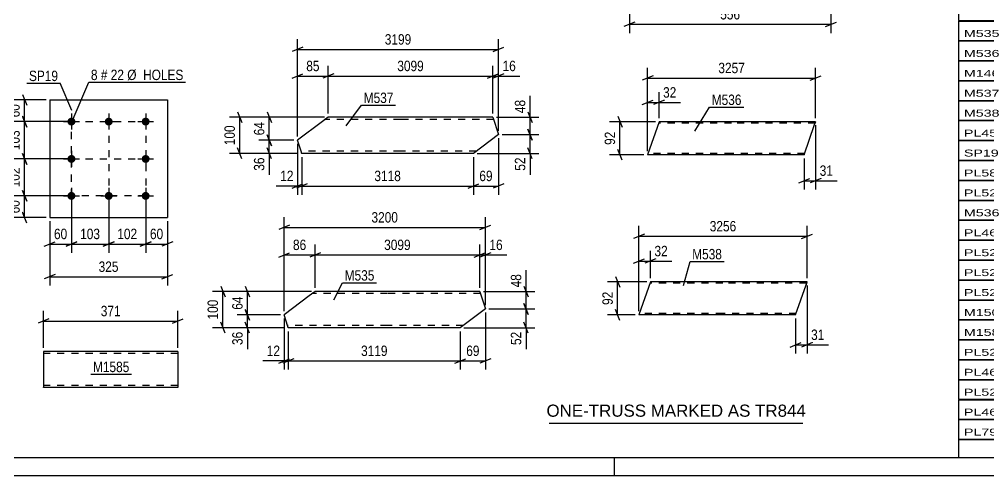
# Model space of a CAD drawing. Header units: millimetres. Extents: x 0 to 841, y 0 to 594.
# Drawn here: x 256.7 to 524.3, y 0 to 125.9 of the extents above; entities that cross this region are included whole.
import ezdxf

# ---------------------------------------------------------------- set-up
doc = ezdxf.new("R2010")
doc.units = ezdxf.units.MM
doc.linetypes.add('DXK_LINE_DOT2', pattern=[3.9198, 1.9599, -1.9599])
doc.styles.add('Arial', font='arial.ttf', dxfattribs={"height": 0.2})
doc.styles.add('Arial Narrow', font='ARIALN.TTF', dxfattribs={"height": 0.2})

# ---------------------------------------------------------------- blocks, each defined once
blk = doc.blocks.new('Unknown-570349097-1114 - 28277')
at = {"color": 5, "linetype": 'Continuous'}
for p, q in [((5, 5), (836, 5)), ((421, 0), (421, 5)), ((0, 0), (841, 0))]:
    blk.add_line(p, q, dxfattribs=at)
blk = doc.blocks.new('Part-570349097-27852 - 27851')
at = {"color": 2, "linetype": 'Continuous'}
for p, q in [((336.75, 49.61), (329.79, 44.38)), ((338.35, 50.81), (336.75, 49.61)), ((358.35, 50.81), (338.35, 50.81)), ((383.81, 50.81), (358.45, 50.81)), ((383.81, 50.81), (383.84, 50.72)), ((383.84, 50.72), (385.36, 46)), ((385.36, 46), (378.45, 40.81)), ((330.83, 41.16), (329.79, 44.38)), ((330.91, 40.9), (330.83, 41.16)), ((330.94, 40.81), (330.91, 40.9)), ((358.35, 40.81), (330.94, 40.81)), ((378.45, 40.81), (358.45, 40.81))]:
    blk.add_line(p, q, dxfattribs=at)
at = {"color": 7, "linetype": 'DXK_LINE_DOT2'}
for p, q in [((338.35, 50.81), (337.36, 50.07)), ((358.35, 50.21), (337.55, 50.21)), ((384, 50.21), (358.45, 50.21)), ((330.73, 41.46), (330.7, 41.55)), ((358.35, 41.41), (330.75, 41.41)), ((379.25, 41.41), (358.45, 41.41))]:
    blk.add_line(p, q, dxfattribs=at)
blk = doc.blocks.new('Part-570349097-27886 - 27885')
at = {"color": 2, "linetype": 'Continuous'}
for p, q in [((430.92, 53.49), (427.77, 44.34)), ((450.92, 53.49), (430.92, 53.49)), ((474.17, 53.49), (451.02, 53.49)), ((471.02, 44.34), (473.9, 52.69)), ((474.15, 53.43), (473.9, 52.69)), ((474.17, 53.49), (474.15, 53.43)), ((450.92, 44.34), (427.77, 44.34)), ((471.02, 44.34), (451.02, 44.34))]:
    blk.add_line(p, q, dxfattribs=at)
at = {"color": 7, "linetype": 'DXK_LINE_DOT2'}
for p, q in [((450.92, 53.09), (430.78, 53.09)), ((474.03, 53.09), (451.02, 53.09)), ((473.9, 52.69), (474.09, 53.26)), ((450.92, 44.74), (427.91, 44.74)), ((471.16, 44.74), (451.02, 44.74)), ((471.04, 44.41), (471.02, 44.34))]:
    blk.add_line(p, q, dxfattribs=at)
blk = doc.blocks.new('Part-570349097-23004 - 23003')
at = {"color": 2, "linetype": 'Continuous'}
for p, q in [((265.07, 103.69), (265.07, 71.19)), ((265.07, 103.69), (297.57, 103.69)), ((297.57, 103.69), (297.57, 71.19)), ((265.07, 71.19), (297.57, 71.19))]:
    blk.add_line(p, q, dxfattribs=at)
blk = doc.blocks.new('Bolt-570349097-23005 - 23003')
at = {"linetype": 'Continuous'}
for points in [[(271.07, 98.79, -1), (271.07, 96.59, -1)], [(281.37, 98.79, -1), (281.37, 96.59, -1)], [(291.57, 98.79, -1), (291.57, 96.59, -1)], [(271.07, 88.49, -1), (271.07, 86.29, -1)], [(291.57, 88.49, -1), (291.57, 86.29, -1)], [(271.07, 78.29, -1), (271.07, 76.09, -1)], [(281.37, 78.29, -1), (281.37, 76.09, -1)], [(291.57, 78.29, -1), (291.57, 76.09, -1)]]:
    blk.add_hatch(color=1, dxfattribs=at).paths.add_polyline_path(points)
at = {"color": 1, "linetype": 'Continuous'}
for p, q in [((271.07, 99.89), (271.07, 95.49)), ((281.37, 99.89), (281.37, 95.49)), ((291.57, 99.89), (291.57, 95.49)), ((268.87, 97.69), (273.27, 97.69)), ((279.17, 97.69), (283.57, 97.69)), ((289.37, 97.69), (293.77, 97.69)), ((271.07, 89.59), (271.07, 85.19)), ((291.57, 89.59), (291.57, 85.19)), ((268.87, 87.39), (273.27, 87.39)), ((289.37, 87.39), (293.77, 87.39)), ((271.07, 79.39), (271.07, 74.99)), ((281.37, 79.39), (281.37, 74.99)), ((291.57, 79.39), (291.57, 74.99)), ((268.87, 77.19), (273.27, 77.19)), ((279.17, 77.19), (283.57, 77.19)), ((289.37, 77.19), (293.77, 77.19))]:
    blk.add_line(p, q, dxfattribs=at)
blk = doc.blocks.new('Part-570349097-23132 - 23131')
at = {"color": 2, "linetype": 'Continuous'}
for p, q in [((300.46, 34.27), (263.37, 34.27)), ((263.37, 34.27), (263.37, 24.36)), ((300.46, 34.27), (300.46, 24.27)), ((263.37, 24.27), (263.37, 24.36)), ((300.46, 24.27), (263.37, 24.27))]:
    blk.add_line(p, q, dxfattribs=at)
at = {"color": 7, "linetype": 'DXK_LINE_DOT2'}
for p, q in [((300.46, 33.67), (263.37, 33.67)), ((300.46, 34.17), (300.46, 34.27)), ((263.37, 24.87), (263.37, 24.91)), ((300.46, 24.87), (263.37, 24.87)), ((300.46, 24.87), (300.46, 24.91))]:
    blk.add_line(p, q, dxfattribs=at)
blk = doc.blocks.new('Part-570349097-27225 - 27224')
at = {"color": 2, "linetype": 'Continuous'}
for p, q in [((340.38, 97.71), (333.5, 92.54)), ((341.98, 98.91), (340.38, 97.71)), ((361.98, 98.91), (341.98, 98.91)), ((387.44, 98.91), (362.08, 98.91)), ((387.44, 98.91), (388.99, 94.1)), ((388.99, 94.1), (382.08, 88.91)), ((334.56, 89.26), (333.5, 92.54)), ((334.64, 89), (334.56, 89.26)), ((334.67, 88.91), (334.64, 89)), ((361.98, 88.91), (334.67, 88.91)), ((382.08, 88.91), (362.08, 88.91))]:
    blk.add_line(p, q, dxfattribs=at)
at = {"color": 7, "linetype": 'DXK_LINE_DOT2'}
for p, q in [((341.98, 98.91), (340.99, 98.17)), ((361.98, 98.31), (341.18, 98.31)), ((387.63, 98.31), (362.08, 98.31)), ((334.46, 89.55), (334.43, 89.65)), ((361.98, 89.51), (334.48, 89.51)), ((382.88, 89.51), (362.08, 89.51))]:
    blk.add_line(p, q, dxfattribs=at)
blk = doc.blocks.new('Part-570349097-27259 - 27258')
at = {"color": 2, "linetype": 'Continuous'}
for p, q in [((433.31, 97.67), (430.16, 88.52)), ((453.31, 97.67), (433.31, 97.67)), ((476.56, 97.67), (453.41, 97.67)), ((473.41, 88.52), (476.28, 96.87)), ((476.53, 97.61), (476.28, 96.87)), ((476.56, 97.67), (476.53, 97.61)), ((453.31, 88.52), (430.16, 88.52)), ((473.41, 88.52), (453.41, 88.52))]:
    blk.add_line(p, q, dxfattribs=at)
at = {"color": 7, "linetype": 'DXK_LINE_DOT2'}
for p, q in [((453.31, 97.27), (433.17, 97.27)), ((476.42, 97.27), (453.41, 97.27)), ((476.28, 96.87), (476.47, 97.43)), ((453.31, 88.92), (430.29, 88.92)), ((473.54, 88.92), (453.41, 88.92)), ((473.43, 88.58), (473.41, 88.52))]:
    blk.add_line(p, q, dxfattribs=at)
blk = doc.blocks.new('Rectangle-570349097-27171 - 23003')
at = {"color": 1, "linetype": 'DXK_LINE_DOT2'}
blk.add_lwpolyline([(271.07, 97.69), (291.57, 97.69), (291.57, 77.19), (271.07, 77.19), (271.07, 97.69)], close=True, dxfattribs=at)
blk = doc.blocks.new('Line-570349097-27181 - 23003')
at = {"color": 1, "linetype": 'DXK_LINE_DOT2'}
blk.add_line((281.37, 97.69), (281.37, 77.19), dxfattribs=at)
blk = doc.blocks.new('Line-570349097-27188 - 23003')
at = {"color": 1, "linetype": 'DXK_LINE_DOT2'}
blk.add_line((271.07, 87.39), (291.57, 87.39), dxfattribs=at)
blk = doc.blocks.new('StraightDimension-570349097-27973 - 27851')
at = {"color": 7, "linetype": 'Continuous'}
for p, q in [((385.36, 45), (385.36, 29.26)), ((378.45, 39.81), (378.45, 29.26)), ((376.95, 31.06), (379.95, 32.26)), ((386.86, 32.26), (383.86, 31.06)), ((378.45, 31.66), (385.36, 31.66))]:
    blk.add_line(p, q, dxfattribs=at)
at = {"color": 0}
blk.add_wipeout([(384.33, 32.41), (384.33, 36.61), (379.48, 36.61), (379.48, 32.41)], dxfattribs=at)
at = {"color": 3, "style": 'Arial Narrow'}
blk.add_text('69', height=2.863, dxfattribs=at).set_placement((380.08, 33.01))
blk = doc.blocks.new('StraightDimension-570349097-27892 - 27851')
at = {"color": 7, "linetype": 'Continuous'}
for p, q in [((329.79, 45.38), (329.79, 71.34)), ((385.36, 47), (385.36, 71.34)), ((331.29, 69.09), (328.29, 67.89)), ((329.79, 68.49), (385.36, 68.49)), ((383.86, 67.89), (386.86, 69.09))]:
    blk.add_line(p, q, dxfattribs=at)
at = {"color": 0}
blk.add_wipeout([(361.83, 69.24), (361.83, 73.44), (353.32, 73.44), (353.32, 69.24)], dxfattribs=at)
at = {"color": 3, "style": 'Arial Narrow'}
blk.add_text('3200', height=2.863, dxfattribs=at).set_placement((353.92, 69.84))
blk = doc.blocks.new('StraightDimension-570349097-28033 - 27851')
at = {"color": 7, "linetype": 'Continuous'}
for p, q in [((319.08, 45.88), (320.28, 42.88)), ((328.79, 44.38), (316.83, 44.38)), ((319.68, 40.81), (319.68, 44.38)), ((329.94, 40.81), (316.83, 40.81)), ((320.28, 39.31), (319.08, 42.31))]:
    blk.add_line(p, q, dxfattribs=at)
at = {"color": 0}
blk.add_wipeout([(318.93, 40.29), (314.73, 40.29), (314.73, 35.43), (318.93, 35.43)], dxfattribs=at)
at = {"color": 7, "linetype": 'Continuous'}
blk.add_line((319.68, 40.81), (319.68, 34.91), dxfattribs=at)
blk.add_line((319.68, 40.81), (319.68, 34.91), dxfattribs=at)
at = {"color": 3, "style": 'Arial Narrow'}
blk.add_text('36', height=2.863, rotation=90.0002, dxfattribs=at).set_placement((318.33, 36.03))
blk = doc.blocks.new('StraightDimension-570349097-27905 - 27851')
at = {"color": 7, "linetype": 'Continuous'}
for p, q in [((329.79, 45.38), (329.79, 63.75)), ((338.35, 51.81), (338.35, 63.75)), ((328.29, 60.3), (331.29, 61.5)), ((329.79, 60.9), (338.35, 60.9)), ((339.85, 61.5), (336.85, 60.3))]:
    blk.add_line(p, q, dxfattribs=at)
at = {"color": 0}
blk.add_wipeout([(336.5, 61.65), (336.5, 65.85), (331.64, 65.85), (331.64, 61.65)], dxfattribs=at)
at = {"color": 3, "style": 'Arial Narrow'}
blk.add_text('86', height=2.863, dxfattribs=at).set_placement((332.24, 62.25))
blk = doc.blocks.new('StraightDimension-570349097-28032 - 27851')
at = {"color": 7, "linetype": 'Continuous'}
for p, q in [((319.08, 52.31), (320.28, 49.31)), ((337.35, 50.81), (316.83, 50.81)), ((319.68, 44.38), (319.68, 50.81)), ((320.28, 42.88), (319.08, 45.88)), ((328.79, 44.38), (316.83, 44.38))]:
    blk.add_line(p, q, dxfattribs=at)
at = {"color": 0}
blk.add_wipeout([(318.93, 50.03), (314.73, 50.03), (314.73, 45.17), (318.93, 45.17)], dxfattribs=at)
at = {"color": 3, "style": 'Arial Narrow'}
blk.add_text('64', height=2.863, rotation=90.0002, dxfattribs=at).set_placement((318.33, 45.77))
blk = doc.blocks.new('StraightDimension-570349097-27904 - 27851')
at = {"color": 7, "linetype": 'Continuous'}
for p, q in [((338.35, 51.81), (338.35, 63.75)), ((383.81, 51.81), (383.81, 63.75)), ((339.85, 61.5), (336.85, 60.3)), ((338.35, 60.9), (383.81, 60.9)), ((382.31, 60.3), (385.31, 61.5))]:
    blk.add_line(p, q, dxfattribs=at)
at = {"color": 0}
blk.add_wipeout([(365.34, 61.65), (365.34, 65.85), (356.82, 65.85), (356.82, 61.65)], dxfattribs=at)
at = {"color": 3, "style": 'Arial Narrow'}
blk.add_text('3099', height=2.863, dxfattribs=at).set_placement((357.42, 62.25))
blk = doc.blocks.new('StraightDimension-570349097-27903 - 27851')
at = {"color": 7, "linetype": 'Continuous'}
for p, q in [((383.81, 51.81), (383.81, 63.75)), ((385.36, 47), (385.36, 63.75)), ((382.31, 60.3), (385.31, 61.5)), ((383.81, 60.9), (385.36, 60.9)), ((386.86, 61.5), (383.86, 60.3))]:
    blk.add_line(p, q, dxfattribs=at)
at = {"color": 0}
blk.add_wipeout([(390.74, 61.65), (390.74, 65.85), (385.89, 65.85), (385.89, 61.65)], dxfattribs=at)
at = {"color": 7, "linetype": 'Continuous'}
blk.add_line((385.36, 60.9), (391.27, 60.9), dxfattribs=at)
blk.add_line((385.36, 60.9), (391.27, 60.9), dxfattribs=at)
at = {"color": 3, "style": 'Arial Narrow'}
blk.add_text('16', height=2.863, dxfattribs=at).set_placement((386.49, 62.25))
blk = doc.blocks.new('StraightDimension-570349097-27974 - 27851')
at = {"color": 7, "linetype": 'Continuous'}
for p, q in [((330.94, 39.81), (330.94, 29.26)), ((378.45, 39.81), (378.45, 29.26)), ((332.44, 32.26), (329.44, 31.06)), ((376.95, 31.06), (379.95, 32.26)), ((330.94, 31.66), (378.45, 31.66))]:
    blk.add_line(p, q, dxfattribs=at)
at = {"color": 0}
blk.add_wipeout([(358.95, 32.41), (358.95, 36.61), (350.44, 36.61), (350.44, 32.41)], dxfattribs=at)
at = {"color": 3, "style": 'Arial Narrow'}
blk.add_text('3119', height=2.863, dxfattribs=at).set_placement((351.04, 33.01))
blk = doc.blocks.new('StraightDimension-570349097-27975 - 27851')
at = {"color": 7, "linetype": 'Continuous'}
for p, q in [((329.79, 43.38), (329.79, 29.26)), ((330.94, 39.81), (330.94, 29.26)), ((328.29, 31.06), (331.29, 32.26)), ((332.44, 32.26), (329.44, 31.06)), ((329.79, 31.66), (330.94, 31.66))]:
    blk.add_line(p, q, dxfattribs=at)
at = {"color": 0}
blk.add_wipeout([(329.26, 32.41), (329.26, 36.61), (324.41, 36.61), (324.41, 32.41)], dxfattribs=at)
at = {"color": 7, "linetype": 'Continuous'}
blk.add_line((329.79, 31.66), (323.88, 31.66), dxfattribs=at)
blk.add_line((329.79, 31.66), (323.88, 31.66), dxfattribs=at)
at = {"color": 3, "style": 'Arial Narrow'}
blk.add_text('12', height=2.863, dxfattribs=at).set_placement((325.01, 33.01))
blk = doc.blocks.new('StraightDimension-570349097-28081 - 27851')
at = {"color": 7, "linetype": 'Continuous'}
for p, q in [((396.01, 52.31), (397.21, 49.31)), ((384.81, 50.81), (399.01, 50.81)), ((396.61, 46), (396.61, 50.81)), ((386.36, 46), (399.01, 46)), ((397.21, 44.5), (396.01, 47.5))]:
    blk.add_line(p, q, dxfattribs=at)
at = {"color": 0}
blk.add_wipeout([(395.86, 56.19), (391.66, 56.19), (391.66, 51.34), (395.86, 51.34)], dxfattribs=at)
at = {"color": 7, "linetype": 'Continuous'}
blk.add_line((396.61, 50.81), (396.61, 56.72), dxfattribs=at)
blk.add_line((396.61, 50.81), (396.61, 56.72), dxfattribs=at)
at = {"color": 3, "style": 'Arial Narrow'}
blk.add_text('48', height=2.863, rotation=90.0002, dxfattribs=at).set_placement((395.26, 51.94))
blk = doc.blocks.new('StraightDimension-570349097-28082 - 27851')
at = {"color": 7, "linetype": 'Continuous'}
for p, q in [((386.36, 46), (399.01, 46)), ((396.01, 47.5), (397.21, 44.5)), ((396.61, 40.81), (396.61, 46)), ((379.45, 40.81), (399.01, 40.81)), ((397.21, 39.31), (396.01, 42.31))]:
    blk.add_line(p, q, dxfattribs=at)
at = {"color": 0}
blk.add_wipeout([(395.86, 40.29), (391.66, 40.29), (391.66, 35.43), (395.86, 35.43)], dxfattribs=at)
at = {"color": 7, "linetype": 'Continuous'}
blk.add_line((396.61, 40.81), (396.61, 34.91), dxfattribs=at)
blk.add_line((396.61, 40.81), (396.61, 34.91), dxfattribs=at)
at = {"color": 3, "style": 'Arial Narrow'}
blk.add_text('52', height=2.863, rotation=90.0002, dxfattribs=at).set_placement((395.26, 36.03))
blk = doc.blocks.new('StraightDimension-570349097-28130 - 27851')
at = {"color": 7, "linetype": 'Continuous'}
for p, q in [((312.28, 52.31), (313.48, 49.31)), ((337.35, 50.81), (310.03, 50.81)), ((312.88, 40.81), (312.88, 50.81)), ((329.94, 40.81), (310.03, 40.81)), ((313.48, 39.31), (312.28, 42.31))]:
    blk.add_line(p, q, dxfattribs=at)
at = {"color": 0}
blk.add_wipeout([(312.13, 49.15), (307.93, 49.15), (307.93, 42.47), (312.13, 42.47)], dxfattribs=at)
at = {"color": 3, "style": 'Arial Narrow'}
blk.add_text('100', height=2.863, rotation=90.0002, dxfattribs=at).set_placement((311.53, 43.07))
blk = doc.blocks.new('StraightDimension-570349097-28162 - 27885')
at = {"color": 7, "linetype": 'Continuous'}
for p, q in [((427.77, 45.34), (427.77, 62.04)), ((430.92, 54.49), (430.92, 62.04)), ((426.27, 58.59), (429.27, 59.79)), ((427.77, 59.19), (430.92, 59.19)), ((432.42, 59.79), (429.42, 58.59))]:
    blk.add_line(p, q, dxfattribs=at)
at = {"color": 0}
blk.add_wipeout([(436.3, 59.94), (436.3, 64.14), (431.45, 64.14), (431.45, 59.94)], dxfattribs=at)
at = {"color": 7, "linetype": 'Continuous'}
blk.add_line((430.92, 59.19), (436.83, 59.19), dxfattribs=at)
blk.add_line((430.92, 59.19), (436.83, 59.19), dxfattribs=at)
at = {"color": 3, "style": 'Arial Narrow'}
blk.add_text('32', height=2.863, dxfattribs=at).set_placement((432.05, 60.54))
blk = doc.blocks.new('StraightDimension-570349097-28204 - 27885')
at = {"color": 7, "linetype": 'Continuous'}
for p, q in [((427.77, 45.34), (427.77, 68.9)), ((474.17, 54.49), (474.17, 68.9)), ((429.27, 66.65), (426.27, 65.45)), ((427.77, 66.05), (474.17, 66.05)), ((472.67, 65.45), (475.67, 66.65))]:
    blk.add_line(p, q, dxfattribs=at)
at = {"color": 0}
blk.add_wipeout([(455.23, 66.8), (455.23, 71), (446.72, 71), (446.72, 66.8)], dxfattribs=at)
at = {"color": 3, "style": 'Arial Narrow'}
blk.add_text('3256', height=2.863, dxfattribs=at).set_placement((447.32, 67.4))
blk = doc.blocks.new('StraightDimension-570349097-28215 - 27885')
at = {"color": 7, "linetype": 'Continuous'}
for p, q in [((421.29, 54.99), (422.49, 51.99)), ((429.92, 53.49), (419.04, 53.49)), ((421.89, 44.34), (421.89, 53.49)), ((422.49, 42.84), (421.29, 45.84)), ((426.77, 44.34), (419.04, 44.34))]:
    blk.add_line(p, q, dxfattribs=at)
at = {"color": 0}
blk.add_wipeout([(421.14, 51.35), (416.94, 51.35), (416.94, 46.49), (421.14, 46.49)], dxfattribs=at)
at = {"color": 3, "style": 'Arial Narrow'}
blk.add_text('92', height=2.863, rotation=90.0002, dxfattribs=at).set_placement((420.54, 47.09))
blk = doc.blocks.new('StraightDimension-570349097-28175 - 27885')
at = {"color": 7, "linetype": 'Continuous'}
for p, q in [((474.17, 52.49), (474.17, 33.69)), ((471.02, 43.34), (471.02, 33.69)), ((469.52, 35.49), (472.52, 36.69)), ((471.02, 36.09), (474.17, 36.09)), ((475.67, 36.69), (472.67, 35.49))]:
    blk.add_line(p, q, dxfattribs=at)
at = {"color": 0}
blk.add_wipeout([(479.55, 36.84), (479.55, 41.04), (474.7, 41.04), (474.7, 36.84)], dxfattribs=at)
at = {"color": 7, "linetype": 'Continuous'}
blk.add_line((474.17, 36.09), (480.08, 36.09), dxfattribs=at)
blk.add_line((474.17, 36.09), (480.08, 36.09), dxfattribs=at)
at = {"color": 3, "style": 'Arial Narrow'}
blk.add_text('31', height=2.863, dxfattribs=at).set_placement((475.3, 37.44))
blk = doc.blocks.new('StraightDimension-570349097-23366 - 23003')
at = {"color": 7, "linetype": 'Continuous'}
for p, q in [((250.56, 102.19), (249.36, 105.19)), ((264.07, 103.69), (247.11, 103.69)), ((249.96, 71.19), (249.96, 103.69)), ((249.36, 72.69), (250.56, 69.69)), ((264.07, 71.19), (247.11, 71.19))]:
    blk.add_line(p, q, dxfattribs=at)
at = {"color": 0}
blk.add_wipeout([(249.21, 90.78), (245.01, 90.78), (245.01, 84.1), (249.21, 84.1)], dxfattribs=at)
at = {"color": 3, "style": 'Arial Narrow'}
blk.add_text('325', height=2.863, rotation=90.0002, dxfattribs=at).set_placement((248.61, 84.7))
blk = doc.blocks.new('StraightDimension-570349097-23371 - 23003')
at = {"color": 7, "linetype": 'Continuous'}
for p, q in [((281.37, 76.19), (281.37, 61.51)), ((291.57, 76.19), (291.57, 61.51)), ((279.87, 63.31), (282.87, 64.51)), ((293.07, 64.51), (290.07, 63.31)), ((281.37, 63.91), (291.57, 63.91))]:
    blk.add_line(p, q, dxfattribs=at)
at = {"color": 0}
blk.add_wipeout([(289.82, 64.66), (289.82, 68.86), (283.13, 68.86), (283.13, 64.66)], dxfattribs=at)
at = {"color": 3, "style": 'Arial Narrow'}
blk.add_text('102', height=2.863, dxfattribs=at).set_placement((283.73, 65.26))
blk = doc.blocks.new('StraightDimension-570349097-27144 - 23003')
at = {"color": 7, "linetype": 'Continuous'}
for p, q in [((257.54, 88.89), (258.74, 85.89)), ((270.07, 87.39), (255.29, 87.39)), ((258.14, 77.19), (258.14, 87.39)), ((258.74, 75.69), (257.54, 78.69)), ((270.07, 77.19), (255.29, 77.19))]:
    blk.add_line(p, q, dxfattribs=at)
at = {"color": 0}
blk.add_wipeout([(257.39, 85.63), (253.19, 85.63), (253.19, 78.95), (257.39, 78.95)], dxfattribs=at)
at = {"color": 3, "style": 'Arial Narrow'}
blk.add_text('102', height=2.863, rotation=90.0002, dxfattribs=at).set_placement((256.79, 79.55))
blk = doc.blocks.new('StraightDimension-570349097-23370 - 23003')
at = {"color": 7, "linetype": 'Continuous'}
for p, q in [((291.57, 76.19), (291.57, 61.51)), ((297.57, 70.19), (297.57, 61.51)), ((290.07, 63.31), (293.07, 64.51)), ((299.07, 64.51), (296.07, 63.31)), ((291.57, 63.91), (297.57, 63.91))]:
    blk.add_line(p, q, dxfattribs=at)
at = {"color": 0}
blk.add_wipeout([(297, 64.66), (297, 68.86), (292.15, 68.86), (292.15, 64.66)], dxfattribs=at)
at = {"color": 3, "style": 'Arial Narrow'}
blk.add_text('60', height=2.863, dxfattribs=at).set_placement((292.75, 65.26))
blk = doc.blocks.new('StraightDimension-570349097-23372 - 23003')
at = {"color": 7, "linetype": 'Continuous'}
for p, q in [((271.07, 76.19), (271.07, 61.51)), ((281.37, 76.19), (281.37, 61.51)), ((269.57, 63.31), (272.57, 64.51)), ((282.87, 64.51), (279.87, 63.31)), ((271.07, 63.91), (281.37, 63.91))]:
    blk.add_line(p, q, dxfattribs=at)
at = {"color": 0}
blk.add_wipeout([(279.57, 64.66), (279.57, 68.86), (272.88, 68.86), (272.88, 64.66)], dxfattribs=at)
at = {"color": 3, "style": 'Arial Narrow'}
blk.add_text('103', height=2.863, dxfattribs=at).set_placement((273.48, 65.26))
blk = doc.blocks.new('StraightDimension-570349097-23373 - 23003')
at = {"color": 7, "linetype": 'Continuous'}
for p, q in [((271.07, 76.19), (271.07, 61.51)), ((265.07, 70.19), (265.07, 61.51)), ((263.57, 63.31), (266.57, 64.51)), ((272.57, 64.51), (269.57, 63.31)), ((265.07, 63.91), (271.07, 63.91))]:
    blk.add_line(p, q, dxfattribs=at)
at = {"color": 0}
blk.add_wipeout([(270.5, 64.66), (270.5, 68.86), (265.65, 68.86), (265.65, 64.66)], dxfattribs=at)
at = {"color": 3, "style": 'Arial Narrow'}
blk.add_text('60', height=2.863, dxfattribs=at).set_placement((266.25, 65.26))
blk = doc.blocks.new('StraightDimension-570349097-23386 - 23003')
at = {"color": 7, "linetype": 'Continuous'}
for p, q in [((265.07, 70.19), (265.07, 52.47)), ((297.57, 70.19), (297.57, 52.47)), ((266.57, 55.47), (263.57, 54.27)), ((265.07, 54.87), (297.57, 54.87)), ((296.07, 54.27), (299.07, 55.47))]:
    blk.add_line(p, q, dxfattribs=at)
at = {"color": 0}
blk.add_wipeout([(284.67, 55.62), (284.67, 59.82), (277.98, 59.82), (277.98, 55.62)], dxfattribs=at)
at = {"color": 3, "style": 'Arial Narrow'}
blk.add_text('325', height=2.863, dxfattribs=at).set_placement((278.58, 56.22))
blk = doc.blocks.new('StraightDimension-570349097-27142 - 23003')
at = {"color": 7, "linetype": 'Continuous'}
for p, q in [((257.54, 105.19), (258.74, 102.19)), ((264.07, 103.69), (255.29, 103.69)), ((258.14, 97.69), (258.14, 103.69)), ((258.74, 96.19), (257.54, 99.19)), ((270.07, 97.69), (255.29, 97.69))]:
    blk.add_line(p, q, dxfattribs=at)
at = {"color": 0}
blk.add_wipeout([(257.39, 103.12), (253.19, 103.12), (253.19, 98.26), (257.39, 98.26)], dxfattribs=at)
at = {"color": 3, "style": 'Arial Narrow'}
blk.add_text('60', height=2.863, rotation=90.0002, dxfattribs=at).set_placement((256.79, 98.86))
blk = doc.blocks.new('StraightDimension-570349097-27143 - 23003')
at = {"color": 7, "linetype": 'Continuous'}
for p, q in [((257.54, 99.19), (258.74, 96.19)), ((270.07, 97.69), (255.29, 97.69)), ((258.14, 87.39), (258.14, 97.69)), ((258.74, 85.89), (257.54, 88.89)), ((270.07, 87.39), (255.29, 87.39))]:
    blk.add_line(p, q, dxfattribs=at)
at = {"color": 0}
blk.add_wipeout([(257.39, 95.88), (253.19, 95.88), (253.19, 89.2), (257.39, 89.2)], dxfattribs=at)
at = {"color": 3, "style": 'Arial Narrow'}
blk.add_text('103', height=2.863, rotation=90.0002, dxfattribs=at).set_placement((256.79, 89.8))
blk = doc.blocks.new('StraightDimension-570349097-27145 - 23003')
at = {"color": 7, "linetype": 'Continuous'}
for p, q in [((257.54, 78.69), (258.74, 75.69)), ((270.07, 77.19), (255.29, 77.19)), ((258.14, 71.19), (258.14, 77.19)), ((258.74, 69.69), (257.54, 72.69)), ((264.07, 71.19), (255.29, 71.19))]:
    blk.add_line(p, q, dxfattribs=at)
at = {"color": 0}
blk.add_wipeout([(257.39, 76.62), (253.19, 76.62), (253.19, 71.76), (257.39, 71.76)], dxfattribs=at)
at = {"color": 3, "style": 'Arial Narrow'}
blk.add_text('60', height=2.863, rotation=90.0002, dxfattribs=at).set_placement((256.79, 72.36))
blk = doc.blocks.new('StraightDimension-570349097-23467 - 23131')
at = {"color": 7, "linetype": 'Continuous'}
for p, q in [((264.87, 43.24), (261.87, 42.04)), ((263.37, 35.27), (263.37, 45.49)), ((298.96, 42.04), (301.96, 43.24)), ((300.46, 35.27), (300.46, 45.49)), ((263.37, 42.64), (300.46, 42.64))]:
    blk.add_line(p, q, dxfattribs=at)
at = {"color": 0}
blk.add_wipeout([(285.26, 43.39), (285.26, 47.59), (278.57, 47.59), (278.57, 43.39)], dxfattribs=at)
at = {"color": 3, "style": 'Arial Narrow'}
blk.add_text('371', height=2.863, dxfattribs=at).set_placement((279.17, 43.99))
blk = doc.blocks.new('StraightDimension-570349097-23940 - 23192')
at = {"color": 7, "linetype": 'Continuous'}
for p, q in [((425.13, 143.5), (425.13, 122.14)), ((480.77, 143.5), (480.77, 122.14)), ((426.63, 125.14), (423.63, 123.94)), ((425.13, 124.54), (480.77, 124.54)), ((479.27, 123.94), (482.27, 125.14))]:
    blk.add_line(p, q, dxfattribs=at)
at = {"color": 0}
blk.add_wipeout([(456.29, 125.29), (456.29, 129.49), (449.61, 129.49), (449.61, 125.29)], dxfattribs=at)
at = {"color": 3, "style": 'Arial Narrow'}
blk.add_text('556', height=2.863, dxfattribs=at).set_placement((450.21, 125.89))
blk = doc.blocks.new('StraightDimension-570349097-27589 - 27224')
at = {"color": 7, "linetype": 'Continuous'}
for p, q in [((389.99, 94.1), (400.12, 94.1)), ((397.12, 95.6), (398.32, 92.6)), ((397.72, 88.91), (397.72, 94.1)), ((383.08, 88.91), (400.12, 88.91)), ((398.32, 87.41), (397.12, 90.41))]:
    blk.add_line(p, q, dxfattribs=at)
at = {"color": 0}
blk.add_wipeout([(396.97, 88.38), (392.77, 88.38), (392.77, 83.53), (396.97, 83.53)], dxfattribs=at)
at = {"color": 7, "linetype": 'Continuous'}
blk.add_line((397.72, 88.91), (397.72, 83), dxfattribs=at)
blk.add_line((397.72, 88.91), (397.72, 83), dxfattribs=at)
at = {"color": 3, "style": 'Arial Narrow'}
blk.add_text('52', height=2.863, rotation=90.0002, dxfattribs=at).set_placement((396.37, 84.13))
blk = doc.blocks.new('StraightDimension-570349097-27390 - 27224')
at = {"color": 7, "linetype": 'Continuous'}
for p, q in [((341.98, 99.91), (341.98, 113.12)), ((387.44, 99.91), (387.44, 113.12)), ((343.48, 110.87), (340.48, 109.67)), ((341.98, 110.27), (387.44, 110.27)), ((385.94, 109.67), (388.94, 110.87))]:
    blk.add_line(p, q, dxfattribs=at)
at = {"color": 0}
blk.add_wipeout([(368.96, 111.02), (368.96, 115.22), (360.45, 115.22), (360.45, 111.02)], dxfattribs=at)
at = {"color": 3, "style": 'Arial Narrow'}
blk.add_text('3099', height=2.863, dxfattribs=at).set_placement((361.05, 111.62))
blk = doc.blocks.new('StraightDimension-570349097-27273 - 27224')
at = {"color": 7, "linetype": 'Continuous'}
for p, q in [((333.5, 93.54), (333.5, 120.45)), ((388.99, 95.1), (388.99, 120.45)), ((335, 118.2), (332, 117)), ((387.49, 117), (390.49, 118.2)), ((333.5, 117.6), (388.99, 117.6))]:
    blk.add_line(p, q, dxfattribs=at)
at = {"color": 0}
blk.add_wipeout([(365.5, 118.35), (365.5, 122.55), (356.99, 122.55), (356.99, 118.35)], dxfattribs=at)
at = {"color": 3, "style": 'Arial Narrow'}
blk.add_text('3199', height=2.863, dxfattribs=at).set_placement((357.59, 118.95))
blk = doc.blocks.new('StraightDimension-570349097-27389 - 27224')
at = {"color": 7, "linetype": 'Continuous'}
for p, q in [((387.44, 99.91), (387.44, 113.12)), ((388.99, 95.1), (388.99, 113.12)), ((385.94, 109.67), (388.94, 110.87)), ((387.44, 110.27), (388.99, 110.27)), ((390.49, 110.87), (387.49, 109.67))]:
    blk.add_line(p, q, dxfattribs=at)
at = {"color": 0}
blk.add_wipeout([(394.37, 111.02), (394.37, 115.22), (389.51, 115.22), (389.51, 111.02)], dxfattribs=at)
at = {"color": 7, "linetype": 'Continuous'}
blk.add_line((388.99, 110.27), (394.9, 110.27), dxfattribs=at)
blk.add_line((388.99, 110.27), (394.9, 110.27), dxfattribs=at)
at = {"color": 3, "style": 'Arial Narrow'}
blk.add_text('16', height=2.863, dxfattribs=at).set_placement((390.11, 111.62))
blk = doc.blocks.new('StraightDimension-570349097-27448 - 27224')
at = {"color": 7, "linetype": 'Continuous'}
for p, q in [((388.99, 93.1), (388.99, 77.52)), ((382.08, 87.91), (382.08, 77.52)), ((380.58, 79.32), (383.58, 80.52)), ((390.49, 80.52), (387.49, 79.32)), ((382.08, 79.92), (388.99, 79.92))]:
    blk.add_line(p, q, dxfattribs=at)
at = {"color": 0}
blk.add_wipeout([(387.96, 80.67), (387.96, 84.87), (383.1, 84.87), (383.1, 80.67)], dxfattribs=at)
at = {"color": 3, "style": 'Arial Narrow'}
blk.add_text('69', height=2.863, dxfattribs=at).set_placement((383.7, 81.27))
blk = doc.blocks.new('StraightDimension-570349097-27391 - 27224')
at = {"color": 7, "linetype": 'Continuous'}
for p, q in [((333.5, 93.54), (333.5, 113.12)), ((341.98, 99.91), (341.98, 113.12)), ((332, 109.67), (335, 110.87)), ((333.5, 110.27), (341.98, 110.27)), ((343.48, 110.87), (340.48, 109.67))]:
    blk.add_line(p, q, dxfattribs=at)
at = {"color": 0}
blk.add_wipeout([(340.16, 111.02), (340.16, 115.22), (335.31, 115.22), (335.31, 111.02)], dxfattribs=at)
at = {"color": 3, "style": 'Arial Narrow'}
blk.add_text('85', height=2.863, dxfattribs=at).set_placement((335.91, 111.62))
blk = doc.blocks.new('StraightDimension-570349097-27449 - 27224')
at = {"color": 7, "linetype": 'Continuous'}
for p, q in [((334.67, 87.91), (334.67, 77.52)), ((382.08, 87.91), (382.08, 77.52)), ((336.17, 80.52), (333.17, 79.32)), ((380.58, 79.32), (383.58, 80.52)), ((334.67, 79.92), (382.08, 79.92))]:
    blk.add_line(p, q, dxfattribs=at)
at = {"color": 0}
blk.add_wipeout([(362.63, 80.67), (362.63, 84.87), (354.12, 84.87), (354.12, 80.67)], dxfattribs=at)
at = {"color": 3, "style": 'Arial Narrow'}
blk.add_text('3118', height=2.863, dxfattribs=at).set_placement((354.72, 81.27))
blk = doc.blocks.new('StraightDimension-570349097-27450 - 27224')
at = {"color": 7, "linetype": 'Continuous'}
for p, q in [((333.5, 91.54), (333.5, 77.52)), ((334.67, 87.91), (334.67, 77.52)), ((332, 79.32), (335, 80.52)), ((336.17, 80.52), (333.17, 79.32)), ((333.5, 79.92), (334.67, 79.92))]:
    blk.add_line(p, q, dxfattribs=at)
at = {"color": 0}
blk.add_wipeout([(332.97, 80.67), (332.97, 84.87), (328.12, 84.87), (328.12, 80.67)], dxfattribs=at)
at = {"color": 7, "linetype": 'Continuous'}
blk.add_line((333.5, 79.92), (327.59, 79.92), dxfattribs=at)
blk.add_line((333.5, 79.92), (327.59, 79.92), dxfattribs=at)
at = {"color": 3, "style": 'Arial Narrow'}
blk.add_text('12', height=2.863, dxfattribs=at).set_placement((328.72, 81.27))
blk = doc.blocks.new('StraightDimension-570349097-27507 - 27224')
at = {"color": 7, "linetype": 'Continuous'}
for p, q in [((316.94, 100.41), (318.14, 97.41)), ((340.98, 98.91), (314.69, 98.91)), ((317.54, 88.91), (317.54, 98.91)), ((333.67, 88.91), (314.69, 88.91)), ((318.14, 87.41), (316.94, 90.41))]:
    blk.add_line(p, q, dxfattribs=at)
at = {"color": 0}
blk.add_wipeout([(316.79, 97.25), (312.59, 97.25), (312.59, 90.57), (316.79, 90.57)], dxfattribs=at)
at = {"color": 3, "style": 'Arial Narrow'}
blk.add_text('100', height=2.863, rotation=90.0002, dxfattribs=at).set_placement((316.19, 91.17))
blk = doc.blocks.new('StraightDimension-570349097-27539 - 27224')
at = {"color": 7, "linetype": 'Continuous'}
for p, q in [((325.08, 100.41), (326.28, 97.41)), ((340.98, 98.91), (322.83, 98.91)), ((325.68, 92.54), (325.68, 98.91)), ((326.28, 91.04), (325.08, 94.04)), ((332.5, 92.54), (322.83, 92.54))]:
    blk.add_line(p, q, dxfattribs=at)
at = {"color": 0}
blk.add_wipeout([(324.93, 98.15), (320.73, 98.15), (320.73, 93.3), (324.93, 93.3)], dxfattribs=at)
at = {"color": 3, "style": 'Arial Narrow'}
blk.add_text('64', height=2.863, rotation=90.0002, dxfattribs=at).set_placement((324.33, 93.9))
blk = doc.blocks.new('StraightDimension-570349097-27540 - 27224')
at = {"color": 7, "linetype": 'Continuous'}
for p, q in [((325.08, 94.04), (326.28, 91.04)), ((332.5, 92.54), (322.83, 92.54)), ((325.68, 88.91), (325.68, 92.54)), ((333.67, 88.91), (322.83, 88.91)), ((326.28, 87.41), (325.08, 90.41))]:
    blk.add_line(p, q, dxfattribs=at)
at = {"color": 0}
blk.add_wipeout([(324.93, 88.38), (320.73, 88.38), (320.73, 83.53), (324.93, 83.53)], dxfattribs=at)
at = {"color": 7, "linetype": 'Continuous'}
blk.add_line((325.68, 88.91), (325.68, 83), dxfattribs=at)
blk.add_line((325.68, 88.91), (325.68, 83), dxfattribs=at)
at = {"color": 3, "style": 'Arial Narrow'}
blk.add_text('36', height=2.863, rotation=90.0002, dxfattribs=at).set_placement((324.33, 84.13))
blk = doc.blocks.new('StraightDimension-570349097-27588 - 27224')
at = {"color": 7, "linetype": 'Continuous'}
for p, q in [((397.12, 100.41), (398.32, 97.41)), ((388.44, 98.91), (400.12, 98.91)), ((397.72, 94.1), (397.72, 98.91)), ((389.99, 94.1), (400.12, 94.1)), ((398.32, 92.6), (397.12, 95.6))]:
    blk.add_line(p, q, dxfattribs=at)
at = {"color": 0}
blk.add_wipeout([(396.97, 104.29), (392.77, 104.29), (392.77, 99.43), (396.97, 99.43)], dxfattribs=at)
at = {"color": 7, "linetype": 'Continuous'}
blk.add_line((397.72, 98.91), (397.72, 104.81), dxfattribs=at)
blk.add_line((397.72, 98.91), (397.72, 104.81), dxfattribs=at)
at = {"color": 3, "style": 'Arial Narrow'}
blk.add_text('48', height=2.863, rotation=90.0002, dxfattribs=at).set_placement((396.37, 100.03))
blk = doc.blocks.new('StraightDimension-570349097-27649 - 27258')
at = {"color": 7, "linetype": 'Continuous'}
for p, q in [((430.16, 89.52), (430.16, 105.82)), ((433.31, 98.67), (433.31, 105.82)), ((428.66, 102.37), (431.66, 103.57)), ((430.16, 102.97), (433.31, 102.97)), ((434.81, 103.57), (431.81, 102.37))]:
    blk.add_line(p, q, dxfattribs=at)
at = {"color": 0}
blk.add_wipeout([(438.69, 103.72), (438.69, 107.92), (433.83, 107.92), (433.83, 103.72)], dxfattribs=at)
at = {"color": 7, "linetype": 'Continuous'}
blk.add_line((433.31, 102.97), (439.21, 102.97), dxfattribs=at)
blk.add_line((433.31, 102.97), (439.21, 102.97), dxfattribs=at)
at = {"color": 3, "style": 'Arial Narrow'}
blk.add_text('32', height=2.863, dxfattribs=at).set_placement((434.43, 104.32))
blk = doc.blocks.new('StraightDimension-570349097-27700 - 27258')
at = {"color": 7, "linetype": 'Continuous'}
for p, q in [((476.56, 96.67), (476.56, 78.98)), ((473.41, 87.52), (473.41, 78.98)), ((471.91, 80.78), (474.91, 81.98)), ((473.41, 81.38), (476.56, 81.38)), ((478.06, 81.98), (475.06, 80.78))]:
    blk.add_line(p, q, dxfattribs=at)
at = {"color": 0}
blk.add_wipeout([(481.94, 82.13), (481.94, 86.33), (477.08, 86.33), (477.08, 82.13)], dxfattribs=at)
at = {"color": 7, "linetype": 'Continuous'}
blk.add_line((476.56, 81.38), (482.46, 81.38), dxfattribs=at)
blk.add_line((476.56, 81.38), (482.46, 81.38), dxfattribs=at)
at = {"color": 3, "style": 'Arial Narrow'}
blk.add_text('31', height=2.863, dxfattribs=at).set_placement((477.68, 82.73))
blk = doc.blocks.new('StraightDimension-570349097-27676 - 27258')
at = {"color": 7, "linetype": 'Continuous'}
for p, q in [((430.16, 89.52), (430.16, 112.56)), ((476.56, 98.67), (476.56, 112.56)), ((431.66, 110.31), (428.66, 109.11)), ((475.06, 109.11), (478.06, 110.31)), ((430.16, 109.71), (476.56, 109.71))]:
    blk.add_line(p, q, dxfattribs=at)
at = {"color": 0}
blk.add_wipeout([(457.61, 110.46), (457.61, 114.66), (449.1, 114.66), (449.1, 110.46)], dxfattribs=at)
at = {"color": 3, "style": 'Arial Narrow'}
blk.add_text('3257', height=2.863, dxfattribs=at).set_placement((449.7, 111.06))
blk = doc.blocks.new('StraightDimension-570349097-27687 - 27258')
at = {"color": 7, "linetype": 'Continuous'}
for p, q in [((421.92, 99.17), (423.12, 96.17)), ((432.31, 97.67), (419.67, 97.67)), ((422.52, 88.52), (422.52, 97.67)), ((429.16, 88.52), (419.67, 88.52)), ((423.12, 87.02), (421.92, 90.02))]:
    blk.add_line(p, q, dxfattribs=at)
at = {"color": 0}
blk.add_wipeout([(421.77, 95.52), (417.57, 95.52), (417.57, 90.66), (421.77, 90.66)], dxfattribs=at)
at = {"color": 3, "style": 'Arial Narrow'}
blk.add_text('92', height=2.863, rotation=90.0002, dxfattribs=at).set_placement((421.17, 91.26))
blk = doc.blocks.new('Mark-570349097-27961 - 27851')
at = {"color": 0}
blk.add_wipeout([(354.73, 53.82), (354.73, 56.82), (346.51, 56.82), (346.51, 53.82)], dxfattribs=at)
blk.add_wipeout([(354.73, 53.82), (354.73, 56.82), (346.51, 56.82), (346.51, 53.82)], dxfattribs=at)
at = {"color": 30, "linetype": 'Continuous'}
for p, q in [((343.48, 48.51), (345.91, 53.22)), ((345.91, 53.22), (355.33, 53.22))]:
    blk.add_line(p, q, dxfattribs=at)
at = {"color": 3, "style": 'Arial Narrow'}
blk.add_text('M535', height=2.863, dxfattribs=at).set_placement((346.51, 53.82))
blk = doc.blocks.new('Unknown-570349097-32459 - 28277')
at = {"color": 7, "linetype": 'Continuous'}
for p, q in [((516, 130.95), (516, 125.55)), ((516, 125.55), (676, 125.55)), ((516, 125.45), (516, 120.05)), ((516, 125.45), (676, 125.45)), ((516, 120.05), (676, 120.05)), ((516, 119.95), (516, 114.55)), ((516, 119.95), (676, 119.95)), ((516, 114.55), (676, 114.55)), ((516, 114.45), (516, 109.05)), ((516, 114.45), (676, 114.45)), ((516, 109.05), (676, 109.05)), ((516, 108.95), (516, 103.55)), ((516, 108.95), (676, 108.95)), ((516, 103.55), (676, 103.55)), ((516, 103.45), (516, 98.05)), ((516, 103.45), (676, 103.45)), ((516, 98.05), (676, 98.05)), ((516, 97.95), (516, 92.55)), ((516, 97.95), (676, 97.95)), ((516, 92.55), (676, 92.55)), ((516, 92.45), (516, 87.05)), ((516, 92.45), (676, 92.45)), ((516, 87.05), (676, 87.05)), ((516, 86.95), (516, 81.55)), ((516, 86.95), (676, 86.95)), ((516, 81.55), (676, 81.55)), ((516, 81.45), (516, 76.05)), ((516, 81.45), (676, 81.45)), ((516, 76.05), (676, 76.05)), ((516, 75.95), (516, 70.55)), ((516, 75.95), (676, 75.95)), ((516, 70.55), (676, 70.55)), ((516, 70.45), (516, 65.05)), ((516, 70.45), (676, 70.45)), ((516, 65.05), (676, 65.05)), ((516, 64.95), (516, 59.55)), ((516, 64.95), (676, 64.95)), ((516, 59.55), (676, 59.55)), ((516, 59.45), (516, 54.05)), ((516, 59.45), (676, 59.45)), ((516, 54.05), (676, 54.05)), ((516, 53.95), (516, 48.55)), ((516, 53.95), (676, 53.95)), ((516, 48.55), (676, 48.55)), ((516, 48.45), (516, 43.05)), ((516, 48.45), (676, 48.45)), ((516, 43.05), (676, 43.05)), ((516, 42.95), (516, 37.55)), ((516, 42.95), (676, 42.95)), ((516, 37.55), (676, 37.55)), ((516, 37.45), (516, 32.05)), ((516, 37.45), (676, 37.45)), ((516, 32.05), (676, 32.05)), ((516, 31.95), (516, 26.55)), ((516, 31.95), (676, 31.95)), ((516, 26.55), (676, 26.55)), ((516, 26.45), (516, 21.05)), ((516, 26.45), (676, 26.45)), ((516, 21.05), (676, 21.05)), ((516, 20.95), (516, 15.55)), ((516, 20.95), (676, 20.95)), ((516, 15.55), (676, 15.55)), ((516, 15.45), (516, 10.05)), ((516, 15.45), (676, 15.45)), ((516, 10.05), (676, 10.05)), ((516, 10), (676, 10)), ((516, 10), (516, 5)), ((516, 5), (676, 5))]:
    blk.add_line(p, q, dxfattribs=at)
at = {"color": 7, "linetype": 'Continuous', "style": 'Arial Narrow', "width": 1.794707}
for s, p in [('M535', (517.5, 121.06)), ('M536', (517.5, 115.56)), ('M1461', (517.5, 110.06)), ('M537', (517.5, 104.56)), ('M538', (517.5, 99.06)), ('PL459', (517.5, 93.56)), ('SP19', (517.5, 88.06)), ('PL580', (517.5, 82.56)), ('PL525', (517.5, 77.06)), ('M536', (517.5, 71.56)), ('PL460', (517.5, 66.06)), ('PL521', (517.5, 60.56)), ('PL526', (517.5, 55.06)), ('PL522', (517.5, 49.56)), ('M1501', (517.5, 44.06)), ('M1585', (517.5, 38.56)), ('PL523', (517.5, 33.06)), ('PL461', (517.5, 27.56)), ('PL524', (517.5, 22.06)), ('PL462', (517.5, 16.56)), ('PL791', (517.5, 11.06))]:
    blk.add_text(s, height=1.909, dxfattribs=at).set_placement(p)
blk = doc.blocks.new('Unknown-570349097-32460 - 28277')
at = {"color": 7, "linetype": 'Continuous'}
blk.add_line((403, 14.5), (473, 14.5), dxfattribs=at)
at = {"color": 7, "style": 'Arial'}
blk.add_text('ONE-TRUSS MARKED AS TR844', height=3.3428, dxfattribs=at).set_placement((402.24, 16.25))
blk = doc.blocks.new('Mark-570349097-28227 - 27885')
at = {"color": 0}
blk.add_wipeout([(450.69, 59.68), (450.69, 62.68), (442.47, 62.68), (442.47, 59.68)], dxfattribs=at)
blk.add_wipeout([(450.69, 59.68), (450.69, 62.68), (442.47, 62.68), (442.47, 59.68)], dxfattribs=at)
at = {"color": 30, "linetype": 'Continuous'}
for p, q in [((440.06, 52.45), (441.87, 59.08)), ((441.87, 59.08), (451.29, 59.08))]:
    blk.add_line(p, q, dxfattribs=at)
at = {"color": 3, "style": 'Arial Narrow'}
blk.add_text('M538', height=2.863, dxfattribs=at).set_placement((442.47, 59.68))
blk = doc.blocks.new('Mark-570349097-24040 - 23003')
at = {"color": 0}
blk.add_wipeout([(278.29, 109.16), (278.29, 112.16), (276.46, 112.16), (276.46, 109.16)], dxfattribs=at)
blk.add_wipeout([(278.29, 109.16), (278.29, 112.16), (276.46, 112.16), (276.46, 109.16)], dxfattribs=at)
at = {"color": 7, "linetype": 'Continuous'}
blk.add_line((271.24, 97.78), (275.86, 108.56), dxfattribs=at)
at = {"color": 0}
blk.add_wipeout([(281.02, 109.16), (281.02, 112.16), (279.19, 112.16), (279.19, 109.16)], dxfattribs=at)
blk.add_wipeout([(281.02, 109.16), (281.02, 112.16), (279.19, 112.16), (279.19, 109.16)], dxfattribs=at)
at = {"color": 3, "style": 'Arial Narrow'}
blk.add_text('8', height=2.86, dxfattribs=at).set_placement((276.46, 109.16))
at = {"color": 0}
blk.add_wipeout([(285.58, 109.16), (285.58, 112.16), (281.92, 112.16), (281.92, 109.16)], dxfattribs=at)
blk.add_wipeout([(285.58, 109.16), (285.58, 112.16), (281.92, 112.16), (281.92, 109.16)], dxfattribs=at)
at = {"color": 3, "style": 'Arial Narrow'}
blk.add_text('#', height=2.86, dxfattribs=at).set_placement((279.19, 109.16))
at = {"color": 0}
blk.add_wipeout([(302, 109.16), (302, 112.16), (286.48, 112.16), (286.48, 109.16)], dxfattribs=at)
blk.add_wipeout([(302, 109.16), (302, 112.16), (286.48, 112.16), (286.48, 109.16)], dxfattribs=at)
at = {"color": 7, "linetype": 'Continuous'}
blk.add_line((275.86, 108.56), (302.6, 108.56), dxfattribs=at)
at = {"color": 3, "style": 'Arial Narrow'}
for s, p in [('22', (281.92, 109.16)), ('Ø  HOLES', (286.48, 109.16))]:
    blk.add_text(s, height=2.863, dxfattribs=at).set_placement(p)
blk = doc.blocks.new('Mark-570349097-24037 - 23003')
at = {"color": 0}
blk.add_wipeout([(267.38, 108.88), (267.38, 111.88), (259.34, 111.88), (259.34, 108.88)], dxfattribs=at)
blk.add_wipeout([(267.38, 108.88), (267.38, 111.88), (259.34, 111.88), (259.34, 108.88)], dxfattribs=at)
at = {"color": 30, "linetype": 'Continuous'}
for p in [(258.74, 108.28), (271.2, 100.73)]:
    blk.add_line(p, (267.98, 108.28), dxfattribs=at)
at = {"color": 3, "style": 'Arial Narrow'}
blk.add_text('SP19', height=2.863, dxfattribs=at).set_placement((259.34, 108.88))
blk = doc.blocks.new('Mark-570349097-24066 - 23131')
at = {"color": 0}
blk.add_wipeout([(287.08, 28.57), (287.08, 31.57), (277.02, 31.57), (277.02, 28.57)], dxfattribs=at)
blk.add_wipeout([(287.08, 28.57), (287.08, 31.57), (277.02, 31.57), (277.02, 28.57)], dxfattribs=at)
at = {"color": 30, "linetype": 'Continuous'}
blk.add_line((276.42, 27.97), (287.68, 27.97), dxfattribs=at)
at = {"color": 3, "style": 'Arial Narrow'}
blk.add_text('M1585', height=2.863, dxfattribs=at).set_placement((277.02, 28.57))
blk = doc.blocks.new('Mark-570349097-27636 - 27224')
at = {"color": 0}
blk.add_wipeout([(359.99, 102.82), (359.99, 105.82), (351.77, 105.82), (351.77, 102.82)], dxfattribs=at)
blk.add_wipeout([(359.99, 102.82), (359.99, 105.82), (351.77, 105.82), (351.77, 102.82)], dxfattribs=at)
at = {"color": 30, "linetype": 'Continuous'}
for p, q in [((346.9, 96.52), (351.17, 102.22)), ((351.17, 102.22), (360.59, 102.22))]:
    blk.add_line(p, q, dxfattribs=at)
at = {"color": 3, "style": 'Arial Narrow'}
blk.add_text('M537', height=2.863, dxfattribs=at).set_placement((351.77, 102.82))
blk = doc.blocks.new('Mark-570349097-27714 - 27258')
at = {"color": 0}
blk.add_wipeout([(456.09, 102.28), (456.09, 105.28), (447.86, 105.28), (447.86, 102.28)], dxfattribs=at)
blk.add_wipeout([(456.09, 102.28), (456.09, 105.28), (447.86, 105.28), (447.86, 102.28)], dxfattribs=at)
at = {"color": 30, "linetype": 'Continuous'}
for p, q in [((443.18, 95.03), (447.26, 101.68)), ((447.26, 101.68), (456.69, 101.68))]:
    blk.add_line(p, q, dxfattribs=at)
at = {"color": 3, "style": 'Arial Narrow'}
blk.add_text('M536', height=2.863, dxfattribs=at).set_placement((447.86, 102.28))

msp = doc.modelspace()

# ---------------------------------------------------------------- block references
for name in ['Unknown-570349097-1114 - 28277', 'Unknown-570349097-32459 - 28277', 'Part-570349097-23004 - 23003', 'Bolt-570349097-23005 - 23003', 'Rectangle-570349097-27171 - 23003', 'Line-570349097-27181 - 23003', 'Part-570349097-27225 - 27224', 'Part-570349097-27259 - 27258', 'Line-570349097-27188 - 23003', 'Part-570349097-27886 - 27885', 'Part-570349097-27852 - 27851', 'Part-570349097-23132 - 23131', 'Unknown-570349097-32460 - 28277']:
    msp.add_blockref(name, (0, 0))

# ---------------------------------------------------------------- next in the draw order: block references
for name in ['StraightDimension-570349097-23940 - 23192', 'StraightDimension-570349097-27390 - 27224', 'StraightDimension-570349097-27649 - 27258', 'StraightDimension-570349097-23366 - 23003', 'StraightDimension-570349097-27700 - 27258', 'StraightDimension-570349097-27589 - 27224', 'StraightDimension-570349097-23371 - 23003', 'StraightDimension-570349097-28162 - 27885', 'StraightDimension-570349097-23467 - 23131', 'StraightDimension-570349097-27973 - 27851', 'Mark-570349097-24066 - 23131']:
    msp.add_blockref(name, (0, 0))

# ---------------------------------------------------------------- next in the draw order: block references
for name in ['StraightDimension-570349097-27273 - 27224', 'StraightDimension-570349097-27676 - 27258', 'StraightDimension-570349097-27142 - 23003', 'StraightDimension-570349097-27144 - 23003', 'StraightDimension-570349097-23370 - 23003', 'StraightDimension-570349097-27892 - 27851', 'StraightDimension-570349097-28204 - 27885']:
    msp.add_blockref(name, (0, 0))

# ---------------------------------------------------------------- next in the draw order: block references
for name in ['StraightDimension-570349097-27391 - 27224', 'StraightDimension-570349097-27389 - 27224', 'Mark-570349097-27636 - 27224', 'Mark-570349097-27714 - 27258', 'StraightDimension-570349097-27143 - 23003', 'StraightDimension-570349097-27687 - 27258', 'StraightDimension-570349097-27448 - 27224', 'StraightDimension-570349097-23372 - 23003', 'Mark-570349097-28227 - 27885', 'StraightDimension-570349097-28215 - 27885', 'StraightDimension-570349097-28175 - 27885', 'StraightDimension-570349097-28033 - 27851']:
    msp.add_blockref(name, (0, 0))

# ---------------------------------------------------------------- next in the draw order: block references
for name in ['Mark-570349097-24040 - 23003', 'StraightDimension-570349097-27588 - 27224', 'StraightDimension-570349097-27449 - 27224', 'StraightDimension-570349097-23373 - 23003', 'StraightDimension-570349097-27905 - 27851', 'StraightDimension-570349097-27974 - 27851']:
    msp.add_blockref(name, (0, 0))

# ---------------------------------------------------------------- next in the draw order: block references
for name in ['Mark-570349097-24037 - 23003', 'StraightDimension-570349097-27450 - 27224', 'StraightDimension-570349097-23386 - 23003', 'StraightDimension-570349097-28032 - 27851']:
    msp.add_blockref(name, (0, 0))

# ---------------------------------------------------------------- next in the draw order: block references
for name in ['StraightDimension-570349097-27507 - 27224', 'StraightDimension-570349097-27145 - 23003', 'StraightDimension-570349097-27904 - 27851', 'StraightDimension-570349097-27975 - 27851']:
    msp.add_blockref(name, (0, 0))

# ---------------------------------------------------------------- next in the draw order: block references
for name in ['StraightDimension-570349097-27539 - 27224', 'StraightDimension-570349097-27903 - 27851', 'Mark-570349097-27961 - 27851', 'StraightDimension-570349097-28130 - 27851']:
    msp.add_blockref(name, (0, 0))

# ---------------------------------------------------------------- next in the draw order: block references
for name in ['StraightDimension-570349097-27540 - 27224', 'StraightDimension-570349097-28081 - 27851']:
    msp.add_blockref(name, (0, 0))

# ---------------------------------------------------------------- next in the draw order: block references
msp.add_blockref('StraightDimension-570349097-28082 - 27851', (0, 0))

doc.saveas('drawing.dxf')
